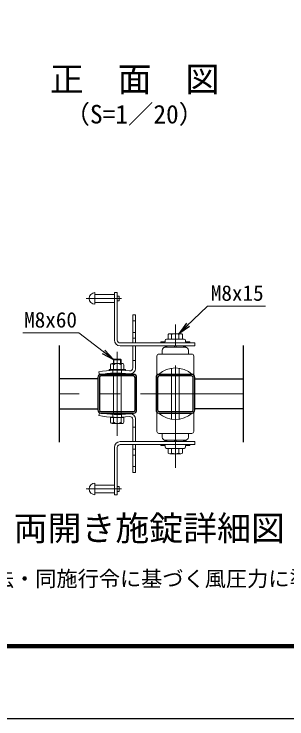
# Model space of a CAD drawing. Units: millimetres, scale not verified. Extents: x -4200 to 4200, y -2970 to 2970.
# Drawn here: x 828 to 1672, y -2970 to -783 of the extents above; entities that cross this region are included whole.
import ezdxf
from ezdxf.enums import TextEntityAlignment as Align

# ---------------------------------------------------------------- set-up
doc = ezdxf.new("R2010")
doc.units = ezdxf.units.MM
doc.header["$LTSCALE"] = 10
doc.linetypes.add('USER1', pattern=[50.8, 31.75, -6.35, 6.35, -6.35])
doc.linetypes.add('USER2', pattern=[0.375, 0.25, -0.125])
for name, color, linetype, lineweight in [('0-1_D-BMK', 2, 'USER1', 13), ('0-2_D-STR1', 1, 'Continuous', 25), ('0-4_D-STR3', 3, 'Continuous', 13), ('0-8_D-STR-TXT', 7, 'Continuous', 13), ('0-A_D-TTL-TXT', 7, 'Continuous', 25), ('0-B_D-TTL', 7, 'Continuous', 25)]:
    doc.layers.add(name, color=color, linetype=linetype, lineweight=lineweight)
doc.layers.add('0-6_0', color=7, linetype='Continuous')
doc.styles.add('ＭＳ ゴシック', font='')
doc.styles.get('ＭＳ ゴシック').set_extended_font_data('MS Gothic')

# ---------------------------------------------------------------- blocks, each defined once
blk = doc.blocks.new('_Open')
at = {"layer": '0-6_0'}
blk.add_line((-10, 1.667), (0, 0), dxfattribs=at)
blk.add_lwpolyline([(-10, -1.667), (0, 0), (-10, 0)], dxfattribs=at)

msp = doc.modelspace()

# ---------------------------------------------------------------- linework, layer by layer
at = {"layer": '0-1_D-BMK'}
for p, q in [((1050.82, -1665.5), (1160.03, -1665.5)), ((1327.03, -2190.86), (1327.03, -1731.15)), ((1147.03, -1830.59), (1147.03, -2091.41)), ((1537.03, -1961), (967.03, -1961)), ((1050.82, -2256.5), (1160.03, -2256.5))]:
    msp.add_line(p, q, dxfattribs=at)
at = {"layer": '0-2_D-STR1'}
for p, q in [((967.03, -1811), (967.03, -2111)), ((1537.03, -1811), (1537.03, -2111)), ((1197.43, -1901), (1096.63, -1901)), ((1377.43, -1901), (1276.63, -1901)), ((1087.03, -1914.5), (967.03, -1914.5)), ((1087.03, -1910.6), (1087.03, -2011.4)), ((1091.83, -1910.6), (1091.83, -2011.4)), ((1197.43, -1905.8), (1096.63, -1905.8)), ((1202.23, -2011.4), (1202.23, -1910.6)), ((1207.03, -2011.4), (1207.03, -1910.6)), ((1267.03, -1910.6), (1267.03, -2011.4)), ((1271.83, -1910.6), (1271.83, -2011.4)), ((1377.43, -1905.8), (1276.63, -1905.8)), ((1382.23, -2011.4), (1382.23, -1910.6)), ((1387.03, -2011.4), (1387.03, -1910.6)), ((1387.03, -1914.5), (1537.03, -1914.5)), ((967.03, -2007.5), (1087.03, -2007.5)), ((1537.03, -2007.5), (1387.03, -2007.5)), ((1096.63, -2016.2), (1197.43, -2016.2)), ((1096.63, -2021), (1197.43, -2021)), ((1276.63, -2016.2), (1377.43, -2016.2)), ((1276.63, -2021), (1377.43, -2021))]:
    msp.add_line(p, q, dxfattribs=at)
for centre, radius, start, end in [((1096.63, -1910.6), 9.6, 90, 180), ((1197.43, -1910.6), 9.6, 0, 90), ((1276.63, -1910.6), 9.6, 90, 180), ((1377.43, -1910.6), 9.6, 0, 90), ((1096.63, -1910.6), 4.8, 90, 180), ((1197.43, -1910.6), 4.8, 0, 90), ((1276.63, -1910.6), 4.8, 90, 180), ((1377.43, -1910.6), 4.8, 0, 90), ((1096.63, -2011.4), 9.6, 180, 270), ((1096.63, -2011.4), 4.8, 180, 270), ((1197.43, -2011.4), 9.6, 270, 0), ((1197.43, -2011.4), 4.8, 270, 0), ((1276.63, -2011.4), 9.6, 180, 270), ((1276.63, -2011.4), 4.8, 180, 270), ((1377.43, -2011.4), 9.6, 270, 0), ((1377.43, -2011.4), 4.8, 270, 0)]:
    msp.add_arc(centre, radius, start, end, dxfattribs=at)
at = {"layer": '0-4_D-STR3'}
for p, q in [((1078.03, -1647.5), (1078.03, -1683.5)), ((1138.03, -1653.5), (1078.03, -1653.5)), ((1138.03, -1647.5), (1147.03, -1647.5)), ((1138.03, -1647.5), (1138.03, -1794.5)), ((1147.03, -1647.5), (1147.03, -1794.5)), ((1153.03, -1658), (1147.03, -1658)), ((1153.03, -1658), (1153.03, -1673)), ((1138.03, -1677.5), (1078.03, -1677.5)), ((1153.03, -1673), (1147.03, -1673)), ((1195.03, -1803.5), (1195.03, -1716.74)), ((1204.03, -1716.74), (1195.03, -1716.74)), ((1204.03, -1803.5), (1204.03, -1716.74)), ((1204.03, -1788.74), (1195.03, -1788.74)), ((1299.71, -1791.5), (1353.71, -1791.5)), ((1304.21, -1777.1), (1304.21, -1791.5)), ((1304.21, -1791.5), (1349.21, -1791.5)), ((1309.68, -1775), (1343.7, -1775)), ((1315.46, -1777.1), (1315.46, -1791.5)), ((1337.96, -1777.1), (1337.96, -1791.5)), ((1349.21, -1777.1), (1349.21, -1791.5)), ((1156.03, -1803.5), (1387.03, -1803.5)), ((1156.03, -1812.5), (1387.03, -1812.5)), ((1195.03, -1881.14), (1195.03, -1812.5)), ((1204.03, -1881.14), (1204.03, -1812.5)), ((1281.71, -1800.5), (1293.71, -1800.5)), ((1281.71, -1800.5), (1281.71, -1803.5)), ((1292.88, -1817.31), (1297.74, -1812.5)), ((1295.21, -1796), (1295.21, -1799)), ((1297.74, -1812.5), (1300.9, -1815.7)), ((1324.46, -1812.5), (1324.46, -1817)), ((1324.46, -1812.5), (1328.96, -1812.5)), ((1328.96, -1812.5), (1328.96, -1817)), ((1355.68, -1812.5), (1352.51, -1815.7)), ((1360.54, -1817.31), (1355.68, -1812.5)), ((1358.21, -1796), (1358.21, -1799)), ((1359.71, -1800.5), (1371.71, -1800.5)), ((1371.71, -1800.5), (1371.71, -1803.5)), ((1387.03, -1803.5), (1387.03, -1812.5)), ((1286.21, -1826), (1286.21, -1838)), ((1295.21, -1817), (1358.21, -1817)), ((1299.59, -1817), (1300.9, -1815.7)), ((1353.83, -1817), (1352.51, -1815.7)), ((1367.21, -1826), (1367.21, -1838)), ((1135.03, -1856.07), (1147.03, -1856.07)), ((1159.03, -1856.07), (1147.03, -1856.07)), ((1204.03, -1857.74), (1195.03, -1857.74)), ((1269.71, -1844), (1269.71, -1901)), ((1275.71, -1838), (1377.71, -1838)), ((1286.21, -1838), (1367.21, -1838)), ((1383.71, -1844), (1383.71, -1901)), ((1126.64, -1871.24), (1126.64, -1886.24)), ((1163.25, -1867.02), (1130.85, -1867.02)), ((1135.06, -1871.24), (1135.06, -1886.24)), ((1159.09, -1871.24), (1159.09, -1886.24)), ((1167.42, -1871.24), (1167.42, -1886.24)), ((1091.69, -1901.89), (1090.03, -1893.04)), ((1126.64, -1886.24), (1167.42, -1886.24)), ((1134.99, -2025.02), (1134.99, -1896.98)), ((1159.02, -2025.03), (1159.02, -1896.98)), ((1269.71, -1901), (1275.2, -1901)), ((1315.02, -2039.91), (1315.02, -1882.1)), ((1339.04, -2039.96), (1339.04, -1882.04)), ((1091.69, -2020.12), (1090.03, -2028.96)), ((1269.71, -2021), (1275.21, -2021)), ((1269.71, -2078), (1269.71, -2021)), ((1379.21, -2021), (1383.71, -2021)), ((1383.71, -2078), (1383.71, -2021)), ((1126.64, -2049.52), (1126.64, -2034.27)), ((1167.42, -2034.27), (1126.64, -2034.27)), ((1163.25, -2053.73), (1130.85, -2053.73)), ((1135.06, -2049.52), (1135.06, -2034.27)), ((1159.09, -2049.52), (1159.09, -2034.27)), ((1167.42, -2049.52), (1167.42, -2034.27)), ((1195.03, -2040.86), (1195.03, -2109.5)), ((1204.03, -2040.86), (1204.03, -2109.5)), ((1204.03, -2064.27), (1195.03, -2064.27)), ((1275.71, -2084), (1377.71, -2084)), ((1286.21, -2084), (1367.21, -2084)), ((1286.21, -2096), (1286.21, -2084)), ((1367.21, -2096), (1367.21, -2084)), ((1156.03, -2109.5), (1387.03, -2109.5)), ((1156.03, -2118.5), (1387.03, -2118.5)), ((1195.03, -2118.5), (1195.03, -2205.27)), ((1204.03, -2118.5), (1204.03, -2205.27)), ((1281.71, -2121.5), (1281.71, -2118.5)), ((1292.88, -2104.69), (1297.74, -2109.5)), ((1295.21, -2105), (1358.21, -2105)), ((1297.74, -2109.5), (1300.9, -2106.3)), ((1299.59, -2105), (1300.9, -2106.3)), ((1324.46, -2109.5), (1324.46, -2105)), ((1324.46, -2109.5), (1328.96, -2109.5)), ((1328.96, -2109.5), (1328.96, -2105)), ((1353.83, -2105), (1352.51, -2106.3)), ((1355.68, -2109.5), (1352.51, -2106.3)), ((1360.54, -2104.69), (1355.68, -2109.5)), ((1371.71, -2121.5), (1371.71, -2118.5)), ((1387.03, -2118.5), (1387.03, -2109.5)), ((1138.03, -2274.5), (1138.03, -2127.5)), ((1147.03, -2274.5), (1147.03, -2127.5)), ((1204.03, -2133.27), (1195.03, -2133.27)), ((1281.71, -2121.5), (1293.71, -2121.5)), ((1295.21, -2126), (1295.21, -2123)), ((1299.71, -2130.5), (1353.71, -2130.5)), ((1304.21, -2130.5), (1349.21, -2130.5)), ((1304.21, -2144.9), (1304.21, -2130.5)), ((1315.46, -2144.9), (1315.46, -2130.5)), ((1337.96, -2144.9), (1337.96, -2130.5)), ((1349.21, -2144.9), (1349.21, -2130.5)), ((1358.21, -2126), (1358.21, -2123)), ((1359.71, -2121.5), (1371.71, -2121.5)), ((1309.68, -2147), (1343.7, -2147)), ((1204.03, -2205.27), (1195.03, -2205.27)), ((1078.03, -2274.5), (1078.03, -2238.5)), ((1138.03, -2244.5), (1078.03, -2244.5)), ((1153.03, -2249), (1147.03, -2249)), ((1153.03, -2264), (1153.03, -2249)), ((1138.03, -2268.5), (1078.03, -2268.5)), ((1153.03, -2264), (1147.03, -2264)), ((1138.03, -2274.5), (1147.03, -2274.5))]:
    msp.add_line(p, q, dxfattribs=at)
at = {"layer": '0-4_D-STR3', "linetype": 'USER2'}
for p, q in [((1204.03, -1734.74), (1195.03, -1734.74)), ((1204.03, -1770.74), (1195.03, -1770.74)), ((1133.53, -1897.04), (1133.53, -1888.03)), ((1160.53, -1897.04), (1160.53, -1888.03)), ((1133.53, -2024.96), (1133.53, -2033.97)), ((1160.53, -2024.96), (1160.53, -2033.97)), ((1204.03, -2151.27), (1195.03, -2151.27)), ((1204.03, -2187.27), (1195.03, -2187.27))]:
    msp.add_line(p, q, dxfattribs=at)
at = {"layer": '0-4_D-STR3'}
for points in [[(1135.03, -1867.02), (1135.03, -1856.07), (1136.83, -1854.27)], [(1147.03, -1854.27), (1136.83, -1854.27), (1136.83, -1867.02)], [(1147.03, -1854.27), (1157.23, -1854.27), (1157.23, -1867.02)], [(1159.03, -1867.02), (1159.03, -1856.07), (1157.23, -1854.27)]]:
    msp.add_lwpolyline(points, dxfattribs=at)
msp.add_lwpolyline([(1121.53, -1886.24), (1121.53, -1887.74), (1172.53, -1887.74), (1172.53, -1886.24)], close=True, dxfattribs=at)
for centre, radius, start, end in [((1078.03, -1665.5), 18, 90, 270), ((1299.71, -1796), 4.5, 90, 180), ((1309.83, -1783.58), 8.58, 49.03058, 130.96942), ((1326.71, -1806.19), 31.18, 68.85295, 111.14705), ((1343.58, -1783.58), 8.58, 49.04069, 130.95931), ((1353.71, -1796), 4.5, 0, 90), ((1156.03, -1794.5), 18, 180, 270), ((1156.03, -1794.5), 9, 180, 270), ((1293.71, -1799), 1.5, 270, 0), ((1359.71, -1799), 1.5, 180, 270), ((1295.21, -1826), 9, 90, 180), ((1358.21, -1826), 9, 0, 90), ((1275.71, -1844), 6, 90, 180), ((1377.71, -1844), 6, 0, 90), ((1130.85, -1871.24), 4.21, 0.08393, 179.91608), ((1147.08, -1886.26), 19.24, 51.35253, 128.64959), ((1163.25, -1871.19), 4.16, 359.29901, 180.70018), ((1147.03, -2196.74), 309, 82.95542, 100.63), ((1147.03, -2196.74), 300, 82.95542, 100.63), ((1186.03, -1881.14), 18, 262.95542, 0), ((1186.03, -1881.14), 9, 262.95542, 0), ((1327.21, -1959.14), 78, 48.18801, 131.81207), ((1147.03, -1725.27), 309, 259.37, 277.04458), ((1147.03, -1725.27), 300, 259.37, 277.04458), ((1186.03, -2040.86), 18, 0, 97.04458), ((1186.03, -2040.86), 9, 0, 97.04458), ((1327.21, -1962.87), 78, 228.18793, 311.81207), ((1130.85, -2049.51), 4.21, 180.08392, 359.91607), ((1147.08, -2034.49), 19.24, 231.35041, 308.64747), ((1163.25, -2049.57), 4.16, 179.29982, 0.70099), ((1275.71, -2078), 6, 180, 270), ((1295.21, -2096), 9, 180, 270), ((1358.21, -2096), 9, 270, 0), ((1377.71, -2078), 6, 270, 0), ((1156.03, -2127.5), 18, 90, 180), ((1156.03, -2127.5), 9, 90, 180), ((1293.71, -2123), 1.5, 0, 90), ((1299.71, -2126), 4.5, 180, 270), ((1353.71, -2126), 4.5, 270, 0), ((1359.71, -2123), 1.5, 90, 180), ((1309.83, -2138.42), 8.58, 229.03058, 310.96942), ((1326.71, -2115.82), 31.18, 248.85295, 291.14705), ((1343.58, -2138.42), 8.58, 229.04069, 310.95931), ((1078.03, -2256.5), 18, 90, 270)]:
    msp.add_arc(centre, radius, start, end, dxfattribs=at)
at = {"layer": '0-8_D-STR-TXT'}
for points in [[(1605.89, -1689.1), (1426.59, -1689.1), (1339.25, -1773.61)], [(854.41, -1772.16), (1028, -1772.16), (1134.34, -1853.95)]]:
    msp.add_lwpolyline(points, dxfattribs=at)
at = {"layer": '0-B_D-TTL', "color": 2}
msp.add_lwpolyline([(-4200.06, 2970.23), (4199.94, 2970.23), (4199.94, -2969.77), (-4200.06, -2969.77)], close=True, dxfattribs=at)
at = {"layer": '0-B_D-TTL'}
for points in [[(-3930.06, 2750.23), (3929.94, 2750.23), (3929.94, -2749.77), (-3930.06, -2749.77)], [(-3927.56, 2747.73), (3927.44, 2747.73), (3927.44, -2747.27), (-3927.56, -2747.27)], [(-3925.06, 2745.23), (3924.94, 2745.23), (3924.94, -2744.77), (-3925.06, -2744.77)], [(-3922.56, 2742.73), (3922.44, 2742.73), (3922.44, -2742.27), (-3922.56, -2742.27)], [(-3920.06, 2740.23), (3919.94, 2740.23), (3919.94, -2739.77), (-3920.06, -2739.77)]]:
    msp.add_lwpolyline(points, close=True, dxfattribs=at)

# ---------------------------------------------------------------- block references
at = {"layer": '0-8_D-STR-TXT', "xscale": 4, "yscale": 4}
for p, rotation in [((1337.81, -1775), 224.05736), ((1135.93, -1855.17), 322.4348)]:
    msp.add_blockref('_Open', p, dxfattribs=dict(at, rotation=rotation))

# ---------------------------------------------------------------- texts
at = {"layer": '0-8_D-STR-TXT', "style": 'ＭＳ ゴシック'}
for s, height, p in [('正\u3000面\u3000図', 76.98, (938.27, -1046.85)), ('（S=1／20）', 57.7, (983.76, -1140.04)), ('M8x15', 48.09, (1436.71, -1687.15)), ('M8x60', 48.09, (858.78, -1770.19)), ('（設計条件）風荷重：昭和57年改正 建築基準法・同施行令に基づく風圧力に準拠。', 48.09, (-582.51, -2573.38))]:
    msp.add_text(s, height=height, dxfattribs=at).set_placement(p, align=Align.BOTTOM_LEFT)
at = {"layer": '0-A_D-TTL-TXT', "style": 'ＭＳ ゴシック'}
msp.add_text('両開き施錠詳細図', height=76.98, dxfattribs=at).set_placement((826.09, -2439.77), align=Align.BOTTOM_LEFT)

doc.saveas('drawing.dxf')
